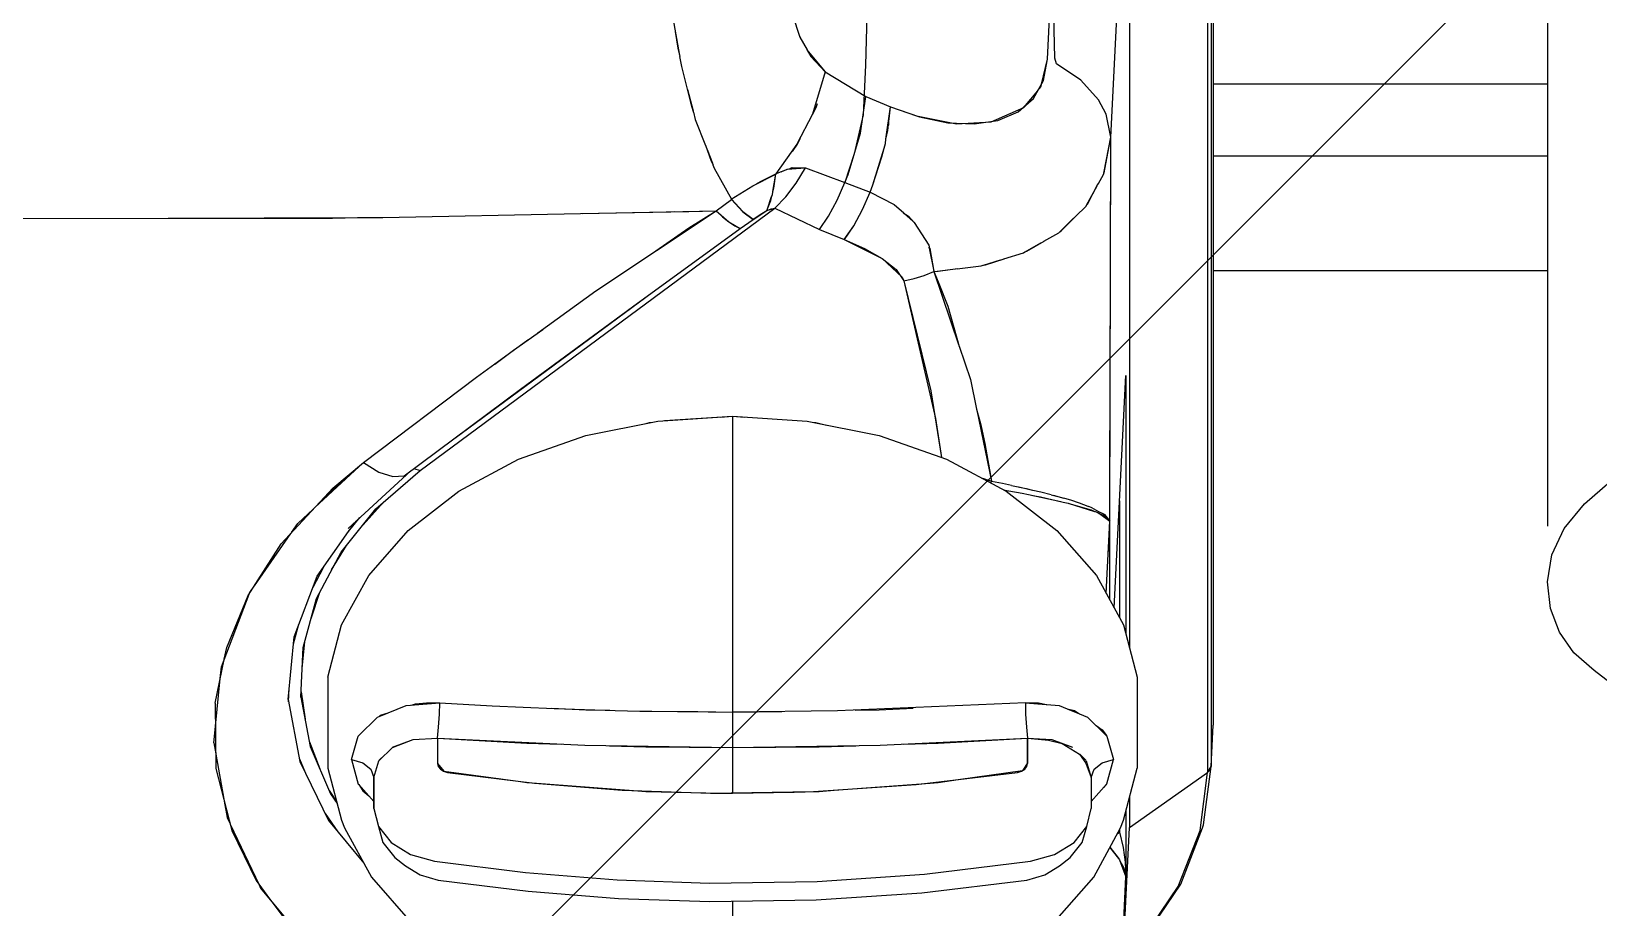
# Model space of a CAD drawing. Header units: millimetres. Extents: x 1084702 to 1166801, y 36632 to 124519.
# Drawn here: x 1102570.1 to 1102693.5, y 49676.7 to 49745.7 of the extents above; entities that cross this region are included whole.
import ezdxf

# ---------------------------------------------------------------- set-up
doc = ezdxf.new("R2010")
doc.units = ezdxf.units.MM
doc.header["$LTSCALE"] = 250
doc.layers.get('0').update_dxf_attribs({"color": 255})
doc.layers.add('%posline', color=240, linetype='Continuous')
doc.layers.add('%symbol', color=1, linetype='Continuous')
doc.styles.add('ROMANS', font='ROMANS.shx', dxfattribs={"height": 100})
doc.dimstyles.new('dott', dxfattribs={"dimscale": 100, "dimtxt": 150, "dimasz": 0.01, "dimexe": 0.5, "dimexo": 1, "dimgap": 1, "dimtad": 1, "dimdsep": 46, "dimtxsty": 'ROMANS', "dimcen": 1.5, "dimclrd": 1, "dimclre": 1, "dimclrt": 2, "dimazin": 2, "dimtfac": 1, "dimtmove": 2, "dimatfit": 3, "dimldrblk": 'DOT', "dimfxl": 1, "dimtvp": 100, "dimtolj": 1, "dimarcsym": 0})

# ---------------------------------------------------------------- blocks, each defined once
blk = doc.blocks.new('_Dot')
at = {"color": 0, "linetype": 'ByBlock', "lineweight": -2}
blk.add_line((-0.5, 0), (-1, 0), dxfattribs=at)
at = {"color": 0, "linetype": 'ByBlock', "const_width": 0.5}
blk.add_lwpolyline([(-0.25, 0, 1), (0.25, 0, 1)], format="xyb", close=True, dxfattribs=at)
blk = doc.blocks.new('GENERATOR-BORDE')
for p, q in [((-2154.39, -339.52), (-2154.39, -423.17)), ((-2180.73, -346.96), (-2180.73, -438.83)), ((-2180.73, -346.96), (-2180.73, -438.83)), ((-2180.89, -350.21), (-2180.89, -442.09)), ((-2180.89, -350.21), (-2180.89, -442.09)), ((-2181.19, -350.69), (-2181.19, -442.56)), ((-2181.19, -350.69), (-2181.19, -442.56)), ((-2187.31, -357.48), (-2187.31, -432.81)), ((-2187.31, -357.48), (-2187.31, -432.81)), ((-2193.78, -386.4), (-2192.66, -363.27)), ((-2188.78, -392.52), (-2187.61, -368.35)), ((-2188.78, -392.52), (-2187.61, -368.35)), ((-2223.36, -382.68), (-2222.76, -386.09)), ((-2213.87, -382.9), (-2213.27, -384.66)), ((-2223.09, -384.21), (-2222.9, -385.51)), ((-2213.32, -384.5), (-2213.14, -384.89)), ((-2213.27, -384.66), (-2212.71, -385.65)), ((-2222.9, -385.51), (-2222.74, -386.19)), ((-2222.75, -386.19), (-2222.61, -386.97)), ((-2212.72, -385.65), (-2211.29, -387.38)), ((-2212.69, -385.68), (-2212.41, -386.17)), ((-2212.41, -386.17), (-2211.29, -387.38)), ((-2222.61, -386.97), (-2222.14, -388.75)), ((-2211.3, -387.38), (-2211.29, -387.38)), ((-2211.29, -387.38), (-2208.09, -389.32)), ((-2194.26, -388.36), (-2193.78, -386.4)), ((-2194.1, -388.08), (-2193.78, -386.4)), ((-2222.14, -388.75), (-2221.82, -390.09)), ((-2194.89, -389.48), (-2194.1, -388.08)), ((-2194.53, -388.85), (-2194.31, -388.58)), ((-2194.31, -388.58), (-2194.26, -388.39)), ((-2180.73, -388.34), (-2154.39, -388.34)), ((-2222.13, -388.79), (-2221.69, -390.47)), ((-2221.92, -389.67), (-2221.86, -389.81)), ((-2221.89, -389.8), (-2221.71, -390.38)), ((-2211.96, -390.11), (-2211.9, -389.87)), ((-2208.5, -392.21), (-2208.09, -389.32)), ((-2208.09, -389.32), (-2206.14, -390.13)), ((-2208.09, -389.32), (-2206.14, -390.13)), ((-2196.1, -390.53), (-2194.89, -389.48)), ((-2195.63, -390.2), (-2194.54, -388.87)), ((-2221.82, -390.09), (-2221.65, -390.58)), ((-2221.71, -390.38), (-2221.71, -390.39)), ((-2221.66, -390.57), (-2221.51, -391.13)), ((-2221.51, -391.13), (-2220.71, -393.19)), ((-2212.26, -390.71), (-2211.96, -390.11)), ((-2206.5, -392.7), (-2206.14, -390.13)), ((-2206.34, -392), (-2206.14, -390.13)), ((-2206.14, -390.13), (-2204.1, -390.86)), ((-2206.14, -390.13), (-2203.85, -390.93)), ((-2204.1, -390.86), (-2200.94, -391.47)), ((-2203.85, -390.93), (-2201.63, -391.4)), ((-2203.34, -391.01), (-2203.34, -391.04)), ((-2203.34, -391.01), (-2203.34, -391.04)), ((-2199.54, -391.49), (-2197.68, -391.21)), ((-2198.2, -391.33), (-2195.63, -390.2)), ((-2197.68, -391.21), (-2196.1, -390.53)), ((-2209.48, -395.47), (-2208.5, -392.21)), ((-2206.5, -392.7), (-2206.34, -392)), ((-2206.3, -391.29), (-2206.29, -391.59)), ((-2206.3, -391.29), (-2206.29, -391.59)), ((-2201.63, -391.4), (-2199.54, -391.49)), ((-2200.94, -391.47), (-2198.2, -391.33)), ((-2220.71, -393.17), (-2220.26, -394.41)), ((-2220.58, -393.51), (-2220.16, -394.59)), ((-2213.87, -393.65), (-2213.46, -393.09)), ((-2213.46, -393.09), (-2213.22, -392.6)), ((-2207.52, -396.29), (-2206.65, -393.39)), ((-2206.81, -394.09), (-2206.65, -393.39)), ((-2206.65, -393.39), (-2206.54, -393.03)), ((-2206.54, -393.03), (-2206.5, -392.7)), ((-2189.34, -395.36), (-2188.78, -392.52)), ((-2189.32, -395.33), (-2188.78, -392.52)), ((-2188.82, -402.61), (-2188.78, -392.52)), ((-2188.82, -403.24), (-2188.78, -392.52)), ((-2220.26, -394.41), (-2220.1, -394.71)), ((-2220.12, -394.7), (-2220.02, -394.97)), ((-2214.27, -395.04), (-2212.84, -394.94)), ((-2214.07, -394.99), (-2213.89, -394.92)), ((-2213.89, -394.92), (-2212.84, -394.94)), ((-2213.57, -396.15), (-2212.84, -394.94)), ((-2213.57, -396.15), (-2212.84, -394.94)), ((-2212.84, -394.94), (-2209.73, -396.11)), ((-2212.84, -394.94), (-2209.73, -396.11)), ((-2207.52, -396.29), (-2206.81, -394.09)), ((-2180.73, -393.99), (-2154.39, -393.99)), ((-2220.02, -394.97), (-2218.67, -397.41)), ((-2216.99, -396.37), (-2215.23, -395.46)), ((-2216.68, -396.21), (-2216.37, -396.02)), ((-2216.37, -396.02), (-2215.16, -395.43)), ((-2216.18, -395.93), (-2216.14, -395.94)), ((-2216.03, -395.86), (-2215.99, -395.86)), ((-2215.4, -396.82), (-2215.19, -395.61)), ((-2215.33, -396.54), (-2215.16, -395.43)), ((-2215.28, -396.1), (-2215.26, -396.11)), ((-2215.28, -396.1), (-2215.26, -396.11)), ((-2215.22, -395.8), (-2215.22, -395.8)), ((-2215.22, -395.8), (-2215.22, -395.8)), ((-2215.16, -395.43), (-2214.93, -395.32)), ((-2215.16, -395.43), (-2215.13, -395.42)), ((-2215.16, -395.43), (-2215.16, -395.43)), ((-2215.16, -395.43), (-2215.16, -395.43)), ((-2215.16, -395.43), (-2215.16, -395.43)), ((-2215.16, -395.43), (-2215.16, -395.43)), ((-2215.16, -395.43), (-2215.16, -395.43)), ((-2214.93, -395.32), (-2214.18, -395.03)), ((-2214.75, -395.25), (-2214.27, -395.04)), ((-2214.73, -395.24), (-2214.73, -395.24)), ((-2214.73, -395.24), (-2214.73, -395.24)), ((-2214.39, -397.23), (-2213.57, -396.15)), ((-2214.39, -397.23), (-2213.57, -396.15)), ((-2210.33, -397.49), (-2209.73, -396.11)), ((-2210.33, -397.49), (-2209.73, -396.11)), ((-2209.73, -396.11), (-2209.48, -395.47)), ((-2209.73, -396.11), (-2207.73, -396.85)), ((-2209.73, -396.11), (-2207.73, -396.85)), ((-2189.8, -396.24), (-2189.35, -395.41)), ((-2189.35, -395.41), (-2189.34, -395.37)), ((-2189.34, -395.36), (-2189.32, -395.33)), ((-2218.68, -397.41), (-2216.99, -396.37)), ((-2218.68, -397.41), (-2218.67, -397.41)), ((-2218.67, -397.42), (-2218.62, -397.39)), ((-2218.67, -397.41), (-2218.67, -397.42)), ((-2215.86, -398.26), (-2215.5, -397.21)), ((-2215.57, -397.51), (-2215.49, -397.19)), ((-2215.49, -397.18), (-2215.44, -397.04)), ((-2215.44, -397.04), (-2215.41, -396.86)), ((-2215.41, -396.86), (-2215.33, -396.54)), ((-2215.26, -398.13), (-2214.39, -397.23)), ((-2215.26, -398.13), (-2214.39, -397.23)), ((-2208.34, -398.24), (-2207.73, -396.85)), ((-2208.34, -398.24), (-2207.73, -396.85)), ((-2207.73, -396.85), (-2207.52, -396.29)), ((-2207.73, -396.85), (-2207.52, -396.29)), ((-2207.73, -396.85), (-2205.85, -397.83)), ((-2190.7, -397.88), (-2189.87, -396.37)), ((-2190.64, -397.82), (-2189.78, -396.19)), ((-2189.91, -396.43), (-2189.91, -396.44)), ((-2189.91, -396.43), (-2189.91, -396.44)), ((-2246.11, -398.86), (-2230.54, -398.55)), ((-2243.18, -418.77), (-2215.26, -398.13)), ((-2243.18, -418.77), (-2215.26, -398.13)), ((-2230.55, -398.55), (-2222.03, -398.39)), ((-2230.4, -398.54), (-2219.87, -398.33)), ((-2229.35, -404.63), (-2219.87, -398.33)), ((-2223.19, -398.41), (-2223.19, -398.41)), ((-2223.16, -398.41), (-2223.13, -398.39)), ((-2222.03, -398.39), (-2219.87, -398.33)), ((-2222.01, -399.67), (-2219.87, -398.33)), ((-2220.96, -398.36), (-2220.95, -398.35)), ((-2220.89, -398.36), (-2220.88, -398.35)), ((-2219.87, -398.33), (-2218.65, -397.44)), ((-2219.87, -398.33), (-2218.65, -397.44)), ((-2219.87, -398.33), (-2219.36, -398.81)), ((-2219.87, -398.33), (-2218.87, -399.21)), ((-2218.66, -397.42), (-2217.77, -398.38)), ((-2218.66, -397.42), (-2218.65, -397.44)), ((-2218.65, -397.44), (-2217.76, -398.4)), ((-2218.12, -398.02), (-2218.12, -398.01)), ((-2218.12, -398.02), (-2218.12, -398.01)), ((-2217.77, -398.38), (-2216.96, -399)), ((-2217.76, -398.4), (-2216.96, -399.01)), ((-2216.96, -399.01), (-2215.88, -398.31)), ((-2216.96, -399), (-2216.4, -398.62)), ((-2216.4, -398.62), (-2215.88, -398.31)), ((-2215.88, -398.31), (-2215.57, -397.51)), ((-2215.88, -398.31), (-2215.26, -398.13)), ((-2215.88, -398.31), (-2215.81, -398.28)), ((-2215.88, -398.31), (-2215.88, -398.31)), ((-2215.81, -398.28), (-2215.53, -398.17)), ((-2215.53, -398.17), (-2215.26, -398.13)), ((-2215.26, -398.13), (-2211.74, -399.8)), ((-2215.26, -398.13), (-2211.74, -399.8)), ((-2211.01, -398.75), (-2210.33, -397.49)), ((-2211.01, -398.75), (-2210.33, -397.49)), ((-2209.03, -399.52), (-2208.34, -398.24)), ((-2209.03, -399.51), (-2208.34, -398.24)), ((-2205.85, -397.83), (-2205.1, -398.5)), ((-2205.15, -398.48), (-2204.73, -398.75)), ((-2205.04, -398.55), (-2204.39, -399.13)), ((-2191.58, -398.78), (-2190.74, -397.96)), ((-2190.74, -397.96), (-2190.7, -397.89)), ((-2190.71, -397.89), (-2190.64, -397.82)), ((-2190.52, -397.55), (-2190.52, -397.59)), ((-2190.52, -397.55), (-2190.52, -397.59)), ((-2274.58, -398.93), (-2263, -398.9)), ((-2263.02, -398.9), (-2250.08, -398.9)), ((-2262.84, -398.9), (-2248.1, -398.87)), ((-2250.08, -398.9), (-2248.08, -398.87)), ((-2248.08, -398.87), (-2246.11, -398.86)), ((-2226.47, -405.9), (-2217.97, -399.72)), ((-2224.61, -401.48), (-2222.01, -399.67)), ((-2219.36, -398.81), (-2218.87, -399.21)), ((-2219.28, -398.88), (-2219.26, -398.86)), ((-2219.28, -398.88), (-2219.26, -398.86)), ((-2218.87, -399.21), (-2218.4, -399.52)), ((-2218.87, -399.21), (-2217.97, -399.72)), ((-2218.4, -399.52), (-2217.97, -399.72)), ((-2217.97, -399.72), (-2216.96, -399.01)), ((-2217.97, -399.72), (-2216.96, -399.01)), ((-2211.74, -399.8), (-2211.01, -398.75)), ((-2211.74, -399.8), (-2211.01, -398.75)), ((-2211.74, -399.8), (-2209.78, -400.58)), ((-2211.74, -399.8), (-2209.78, -400.58)), ((-2209.78, -400.58), (-2209.03, -399.52)), ((-2209.77, -400.58), (-2209.03, -399.52)), ((-2204.73, -398.75), (-2204.33, -399.2)), ((-2204.61, -398.93), (-2204.6, -398.89)), ((-2204.6, -398.94), (-2204.58, -398.91)), ((-2204.33, -399.2), (-2204.31, -399.22)), ((-2204.3, -399.21), (-2204.27, -399.24)), ((-2204.27, -399.24), (-2203.13, -401.04)), ((-2192.79, -399.96), (-2191.72, -398.92)), ((-2192.69, -399.91), (-2191.54, -398.74)), ((-2191.8, -399), (-2191.8, -399)), ((-2209.78, -400.58), (-2208.19, -401.29)), ((-2209.78, -400.58), (-2209.77, -400.58)), ((-2209.78, -400.58), (-2206.8, -402.08)), ((-2203.13, -401.04), (-2203.1, -401.17)), ((-2195.53, -401.56), (-2194.3, -400.86)), ((-2195.4, -401.51), (-2194.05, -400.71)), ((-2194.07, -400.73), (-2192.89, -400.06)), ((-2192.89, -400.06), (-2192.8, -399.98)), ((-2192.81, -399.98), (-2192.69, -399.91)), ((-2208.19, -401.29), (-2206.79, -402.08)), ((-2206.8, -402.08), (-2205.21, -403.56)), ((-2206.79, -402.08), (-2205.69, -402.95)), ((-2203.14, -401.17), (-2203.05, -401.31)), ((-2203.09, -401.26), (-2202.73, -403.09)), ((-2203.06, -401.41), (-2203.04, -401.41)), ((-2203.05, -401.31), (-2202.73, -403.1)), ((-2203.05, -401.45), (-2203.03, -401.45)), ((-2198.81, -402.61), (-2197.47, -402.19)), ((-2198.67, -402.59), (-2197.19, -402.1)), ((-2197.21, -402.11), (-2195.68, -401.64)), ((-2195.68, -401.64), (-2195.55, -401.57)), ((-2195.55, -401.57), (-2195.4, -401.51)), ((-2205.69, -402.95), (-2205.08, -403.84)), ((-2205.21, -403.56), (-2205.08, -403.84)), ((-2204.28, -403.67), (-2203.49, -403.43)), ((-2204.28, -403.67), (-2203.49, -403.43)), ((-2203.49, -403.43), (-2202.73, -403.1)), ((-2202.73, -403.1), (-2202.39, -403.93)), ((-2202.73, -403.1), (-2202.68, -403.1)), ((-2202.73, -403.1), (-2202.68, -403.1)), ((-2202.73, -403.11), (-2200.78, -408.86)), ((-2202.68, -403.1), (-2202.67, -403.1)), ((-2202.67, -403.1), (-2201.03, -402.91)), ((-2202.67, -403.1), (-2202.39, -403.09)), ((-2202.39, -403.09), (-2200.87, -402.88)), ((-2200.88, -402.89), (-2198.99, -402.66)), ((-2198.99, -402.66), (-2198.84, -402.61)), ((-2198.84, -402.61), (-2198.67, -402.59)), ((-2188.87, -422.78), (-2188.82, -402.61)), ((-2188.87, -419.76), (-2188.82, -403.24)), ((-2180.73, -403.04), (-2154.39, -403.04)), ((-2233.91, -407.94), (-2229.35, -404.63)), ((-2205.09, -403.84), (-2202.97, -412.52)), ((-2205.08, -403.84), (-2204.28, -403.67)), ((-2205.08, -403.84), (-2204.28, -403.67)), ((-2205.08, -403.84), (-2202.59, -414.69)), ((-2202.39, -403.93), (-2201.62, -405.85)), ((-2240.45, -416.23), (-2225.42, -405.14)), ((-2235.27, -412.38), (-2226.47, -405.9)), ((-2201.62, -405.85), (-2200.74, -409.01)), ((-2238.73, -411.44), (-2234.69, -408.5)), ((-2235.84, -409.3), (-2233.52, -407.69)), ((-2237.29, -410.4), (-2235.84, -409.3)), ((-2200.74, -408.98), (-2199.85, -411.61)), ((-2247.64, -418.15), (-2238.73, -411.44)), ((-2199.85, -411.61), (-2199.36, -413.96)), ((-2188.54, -429.6), (-2187.61, -411.29)), ((-2188.54, -429.6), (-2187.61, -411.29)), ((-2187.67, -412.73), (-2187.61, -411.29)), ((-2187.61, -411.29), (-2187.61, -431.67)), ((-2187.61, -411.29), (-2187.61, -431.67)), ((-2244.45, -419.2), (-2235.27, -412.38)), ((-2202.97, -412.52), (-2202.13, -417.76)), ((-2187.69, -412.95), (-2187.67, -412.73)), ((-2224.46, -414.89), (-2218.58, -414.51)), ((-2223.94, -414.84), (-2218.58, -414.49)), ((-2219.52, -414.57), (-2218.58, -414.49)), ((-2218.58, -414.49), (-2217.64, -414.57)), ((-2218.58, -414.51), (-2218.58, -414.49)), ((-2218.58, -414.49), (-2218.58, -414.51)), ((-2218.58, -414.51), (-2212.7, -414.89)), ((-2218.58, -414.51), (-2218.58, -417.5)), ((-2218.58, -414.51), (-2218.58, -417.5)), ((-2202.59, -414.69), (-2202.12, -417.76)), ((-2199.36, -413.96), (-2199.03, -415.19)), ((-2199.34, -414.03), (-2198.18, -419.61)), ((-2230.14, -416.03), (-2224.46, -414.89)), ((-2225.39, -415.08), (-2225.12, -415.01)), ((-2225.12, -415.01), (-2225.02, -415)), ((-2224.08, -414.87), (-2223.94, -414.84)), ((-2212.7, -414.89), (-2207.02, -416.03)), ((-2212.14, -415), (-2212.04, -415.01)), ((-2212.04, -415.01), (-2211.77, -415.08)), ((-2211.93, -415.04), (-2211.81, -415.05)), ((-2211.81, -415.05), (-2211.17, -415.2)), ((-2199.03, -415.19), (-2198.72, -416.65)), ((-2188.85, -415.56), (-2188.85, -415.56)), ((-2235.43, -417.9), (-2230.14, -416.03)), ((-2207.02, -416.03), (-2201.73, -417.9)), ((-2198.72, -416.65), (-2198.18, -419.61)), ((-2251.46, -421.69), (-2247.64, -418.15)), ((-2250.05, -420.18), (-2247.64, -418.15)), ((-2247.64, -418.15), (-2247.56, -418.09)), ((-2247.64, -418.15), (-2246.44, -418.9)), ((-2247.64, -418.15), (-2246.44, -418.9)), ((-2240.14, -420.41), (-2235.43, -417.9)), ((-2218.58, -417.5), (-2218.58, -418.32)), ((-2218.58, -417.5), (-2218.58, -418.32)), ((-2218.58, -418.32), (-2218.58, -419.27)), ((-2218.58, -418.32), (-2218.58, -419.27)), ((-2201.73, -417.9), (-2197.02, -420.41)), ((-2250.6, -420.79), (-2248.67, -419.02)), ((-2248.86, -423.35), (-2243.91, -418.8)), ((-2246.66, -421.81), (-2243.18, -418.77)), ((-2246.44, -418.9), (-2245.34, -419.26)), ((-2246.44, -418.9), (-2245.34, -419.26)), ((-2246.05, -419.03), (-2246.04, -419.03)), ((-2245.34, -419.26), (-2244.45, -419.2)), ((-2245.34, -419.26), (-2245.34, -419.26)), ((-2243.67, -418.63), (-2243.18, -418.77)), ((-2243.67, -418.63), (-2243.18, -418.77)), ((-2243.18, -418.77), (-2243.18, -418.77)), ((-2218.58, -419.27), (-2218.58, -420.15)), ((-2218.58, -419.27), (-2218.58, -420.15)), ((-2199, -419.36), (-2198.69, -419.45)), ((-2198.99, -419.36), (-2198.19, -419.61)), ((-2198.35, -418.83), (-2198.32, -418.83)), ((-2198.2, -419.78), (-2198.19, -419.61)), ((-2198.19, -419.61), (-2198.18, -419.61)), ((-2198.19, -419.62), (-2198.18, -419.61)), ((-2198.18, -419.61), (-2197.33, -419.78)), ((-2254.13, -424.56), (-2250.05, -420.18)), ((-2250.82, -421.1), (-2250.6, -420.79)), ((-2250.6, -420.9), (-2250.26, -420.48)), ((-2250.53, -420.83), (-2250.21, -420.43)), ((-2244.12, -423.5), (-2240.14, -420.41)), ((-2218.58, -420.15), (-2218.58, -427.96)), ((-2218.58, -420.15), (-2218.58, -427.96)), ((-2197.33, -419.78), (-2196.62, -419.94)), ((-2197.24, -420.3), (-2196.84, -420.37)), ((-2197.02, -420.41), (-2193.04, -423.5)), ((-2196.81, -420.37), (-2195.76, -420.56)), ((-2196.61, -419.95), (-2195.46, -420.2)), ((-2196.03, -420.07), (-2195.28, -420.24)), ((-2195.76, -420.56), (-2195.27, -420.67)), ((-2195.46, -420.2), (-2194.95, -420.32)), ((-2195.27, -420.67), (-2192.73, -421.23)), ((-2194.94, -420.32), (-2194.29, -420.46)), ((-2194.94, -420.74), (-2194.33, -420.86)), ((-2194.33, -420.86), (-2192.55, -421.27)), ((-2194.29, -420.46), (-2193.49, -420.68)), ((-2193.48, -420.69), (-2192.76, -420.87)), ((-2193.34, -420.72), (-2192.5, -420.95)), ((-2192.76, -420.87), (-2192.43, -420.97)), ((-2188.87, -422.78), (-2188.87, -419.76)), ((-2252.81, -422.95), (-2251.6, -421.82)), ((-2249.41, -425.2), (-2246.66, -421.81)), ((-2247.67, -423.05), (-2246.06, -421.28)), ((-2192.54, -421.27), (-2192.15, -421.36)), ((-2192.43, -420.97), (-2191.97, -421.1)), ((-2192.15, -421.36), (-2192.1, -421.37)), ((-2192.1, -421.38), (-2192, -421.4)), ((-2192.08, -421.38), (-2190.08, -422)), ((-2192.02, -421.4), (-2192.02, -421.4)), ((-2192, -421.4), (-2190.33, -421.89)), ((-2191.97, -421.1), (-2191.29, -421.34)), ((-2191.67, -421.51), (-2191.67, -421.5)), ((-2191.67, -421.51), (-2191.67, -421.5)), ((-2191.29, -421.34), (-2190.72, -421.53)), ((-2191.15, -421.39), (-2190.61, -421.58)), ((-2191.14, -421.67), (-2191.14, -421.65)), ((-2191.14, -421.67), (-2191.14, -421.65)), ((-2190.72, -421.53), (-2190.56, -421.61)), ((-2190.56, -421.6), (-2190.32, -421.69)), ((-2190.33, -421.89), (-2190.04, -422.02)), ((-2190.32, -421.69), (-2189.75, -422)), ((-2190.03, -422.02), (-2189.81, -422.09)), ((-2189.81, -422.09), (-2189.7, -422.17)), ((-2189.75, -422), (-2189.41, -422.17)), ((-2189.65, -422.05), (-2189.32, -422.23)), ((-2188.11, -421.16), (-2188.11, -430.38)), ((-2188.11, -421.16), (-2188.11, -430.38)), ((-2253.3, -423.66), (-2252.81, -422.95)), ((-2248.81, -423.59), (-2247.92, -422.48)), ((-2248.81, -423.59), (-2248.23, -422.77)), ((-2189.7, -422.17), (-2189.3, -422.35)), ((-2189.69, -422.17), (-2188.88, -422.78)), ((-2189.41, -422.17), (-2189.3, -422.24)), ((-2189.3, -422.24), (-2189.29, -422.24)), ((-2189.3, -422.35), (-2188.87, -422.78)), ((-2189.29, -422.24), (-2188.87, -422.78)), ((-2189.29, -422.25), (-2188.87, -422.78)), ((-2189.15, -428.48), (-2188.87, -422.78)), ((-2188.88, -428.98), (-2188.87, -422.78)), ((-2188.88, -422.78), (-2188.87, -422.78)), ((-2188.88, -428.98), (-2188.87, -422.78)), ((-2256.71, -428.63), (-2254.13, -424.56)), ((-2256.22, -427.86), (-2253.36, -423.73)), ((-2251.28, -427.09), (-2248.81, -423.59)), ((-2247.23, -427.05), (-2244.12, -423.5)), ((-2193.04, -423.5), (-2189.93, -427.05)), ((-2251.34, -428.87), (-2249.41, -425.2)), ((-2250.15, -426.61), (-2248.98, -424.68)), ((-2189, -425.37), (-2188.97, -424.97)), ((-2189, -425.36), (-2188.97, -424.97)), ((-2251.61, -427.96), (-2250.8, -426.41)), ((-2256.59, -428.39), (-2256.25, -427.9)), ((-2253.11, -431.88), (-2251.28, -427.09)), ((-2249.36, -430.94), (-2247.23, -427.05)), ((-2218.58, -427.96), (-2218.58, -435.51)), ((-2218.58, -427.96), (-2218.58, -435.51)), ((-2189.93, -427.05), (-2187.8, -430.94)), ((-2258.83, -434.23), (-2256.64, -428.51)), ((-2258.41, -432.72), (-2256.71, -428.63)), ((-2256.63, -428.5), (-2256.59, -428.39)), ((-2252.4, -432.71), (-2251.34, -428.87)), ((-2251.77, -430.43), (-2251.07, -428.36)), ((-2253.57, -436.81), (-2253.11, -431.88)), ((-2253.16, -432.44), (-2252.73, -430.89)), ((-2250.44, -435.05), (-2249.36, -430.94)), ((-2187.8, -430.94), (-2186.72, -435.05)), ((-2258.6, -433.65), (-2258.41, -432.72)), ((-2252.57, -436.63), (-2252.4, -432.71)), ((-2252.47, -434.38), (-2252.27, -432.24)), ((-2259.32, -437.09), (-2258.61, -433.66)), ((-2258.92, -435.17), (-2258.83, -434.23)), ((-2259.3, -438.92), (-2258.92, -435.17)), ((-2250.44, -435.05), (-2250.44, -438.04)), ((-2218.58, -435.51), (-2218.58, -437.81)), ((-2218.58, -435.51), (-2218.58, -437.81)), ((-2186.72, -435.05), (-2186.72, -438.04)), ((-2259.04, -435.74), (-2258.98, -435.75)), ((-2253.57, -436.81), (-2252.66, -441.7)), ((-2253.54, -437), (-2253.49, -435.93)), ((-2252.57, -436.63), (-2251.84, -440.51)), ((-2252.55, -436.21), (-2252.24, -438.36)), ((-2259.32, -437.09), (-2259.26, -442.24)), ((-2250.44, -438.04), (-2250.44, -442.21)), ((-2246.54, -438.2), (-2246.4, -438.14)), ((-2246.4, -438.14), (-2244.29, -437.28)), ((-2246.4, -438.14), (-2246.31, -438.06)), ((-2246.31, -438.06), (-2245.71, -437.86)), ((-2244.29, -437.28), (-2241.64, -437.08)), ((-2243.86, -437.25), (-2243.55, -437.15)), ((-2243.55, -437.15), (-2242.67, -437.08)), ((-2242.67, -437.08), (-2241.64, -437.08)), ((-2242.58, -437.15), (-2242.56, -437.08)), ((-2242.36, -437.08), (-2242.36, -437.14)), ((-2241.73, -438.99), (-2241.66, -437.97)), ((-2241.73, -438.99), (-2241.66, -437.97)), ((-2241.66, -437.97), (-2241.64, -437.08)), ((-2241.66, -437.97), (-2241.64, -437.08)), ((-2241.64, -437.08), (-2237.52, -437.31)), ((-2237.52, -437.31), (-2232.62, -437.51)), ((-2232.81, -437.5), (-2230.12, -437.63)), ((-2232.62, -437.51), (-2227.82, -437.67)), ((-2230.12, -437.63), (-2228.25, -437.66)), ((-2227.82, -437.67), (-2225.89, -437.72)), ((-2225.89, -437.72), (-2224.93, -437.74)), ((-2224.93, -437.74), (-2222.91, -437.75)), ((-2222.91, -437.75), (-2221.3, -437.75)), ((-2222.45, -437.75), (-2218.58, -437.81)), ((-2221.3, -437.75), (-2219.89, -437.78)), ((-2219.89, -437.78), (-2218.58, -437.81)), ((-2218.58, -437.81), (-2214.71, -437.75)), ((-2218.58, -437.81), (-2218.58, -438.71)), ((-2218.58, -437.81), (-2218.58, -438.71)), ((-2208.91, -437.66), (-2207.04, -437.63)), ((-2207.5, -437.64), (-2207.5, -437.61)), ((-2207.49, -437.64), (-2207.49, -437.61)), ((-2207.04, -437.63), (-2204.35, -437.5)), ((-2195.52, -437.08), (-2193.87, -437.21)), ((-2195.52, -437.08), (-2195.5, -437.97)), ((-2195.52, -437.08), (-2195.5, -437.97)), ((-2195.52, -437.08), (-2194.49, -437.08)), ((-2195.5, -437.97), (-2195.43, -438.99)), ((-2195.5, -437.97), (-2195.43, -438.99)), ((-2194.8, -437.08), (-2194.8, -437.13)), ((-2194.67, -437.14), (-2194.65, -437.08)), ((-2194.6, -437.08), (-2194.58, -437.15)), ((-2194.49, -437.08), (-2193.86, -437.21)), ((-2193.82, -437.21), (-2192.87, -437.28)), ((-2192.87, -437.28), (-2192.22, -437.55)), ((-2192.22, -437.55), (-2191.27, -437.94)), ((-2192.22, -437.55), (-2191.65, -437.67)), ((-2191.65, -437.67), (-2191.27, -437.94)), ((-2191.26, -437.94), (-2190.62, -438.2)), ((-2186.72, -438.04), (-2186.72, -442.21)), ((-2259.43, -440.22), (-2259.3, -438.94)), ((-2248.03, -439.67), (-2246.54, -438.2)), ((-2241.82, -439.86), (-2241.73, -438.99)), ((-2241.82, -439.86), (-2241.73, -438.99)), ((-2218.58, -438.71), (-2218.58, -439.72)), ((-2218.58, -438.71), (-2218.58, -439.72)), ((-2195.43, -438.99), (-2195.34, -439.86)), ((-2195.43, -438.99), (-2195.34, -439.86)), ((-2190.62, -438.2), (-2189.13, -439.67)), ((-2189.95, -438.86), (-2189.46, -439.2)), ((-2189.72, -439.03), (-2189.72, -439.1)), ((-2189.46, -439.2), (-2189.14, -439.65)), ((-2180.89, -442.09), (-2180.73, -438.83)), ((-2180.89, -442.09), (-2180.73, -438.83)), ((-2259.43, -440.22), (-2259.27, -441.09)), ((-2251.9, -440.16), (-2251.08, -442.27)), ((-2251.84, -440.51), (-2250.23, -444.25)), ((-2248.58, -441.55), (-2248.05, -439.7)), ((-2248.05, -439.7), (-2248.03, -439.68)), ((-2248.03, -439.67), (-2248.02, -439.65)), ((-2248.02, -439.65), (-2247.79, -439.44)), ((-2246.43, -441.64), (-2245.35, -440.59)), ((-2245.35, -440.58), (-2243.73, -439.96)), ((-2245.35, -440.59), (-2243.73, -439.96)), ((-2245.35, -440.58), (-2245.35, -440.58)), ((-2243.73, -439.96), (-2241.82, -439.86)), ((-2243.73, -439.96), (-2241.82, -439.86)), ((-2243.73, -439.96), (-2243.73, -439.96)), ((-2241.82, -439.86), (-2241.82, -441.86)), ((-2241.82, -439.86), (-2241.82, -441.86)), ((-2241.82, -439.86), (-2241.82, -441.86)), ((-2241.82, -439.86), (-2241.82, -441.86)), ((-2241.82, -439.86), (-2241.82, -441.86)), ((-2241.82, -439.86), (-2241.82, -441.86)), ((-2241.82, -439.86), (-2241.82, -441.86)), ((-2241.82, -439.86), (-2230.21, -440.42)), ((-2241.82, -439.86), (-2234.78, -440.24)), ((-2241.38, -439.88), (-2241.38, -439.89)), ((-2238.4, -440.03), (-2238.39, -440.05)), ((-2238.4, -440.03), (-2238.39, -440.05)), ((-2238.17, -440.04), (-2238.17, -440.06)), ((-2238.13, -440.04), (-2238.13, -440.06)), ((-2237.17, -440.09), (-2237.16, -440.12)), ((-2235.62, -440.16), (-2235.61, -440.2)), ((-2235.62, -440.16), (-2235.61, -440.2)), ((-2234.78, -440.24), (-2232.06, -440.33)), ((-2230.21, -440.42), (-2218.58, -440.6)), ((-2228.28, -440.45), (-2225.4, -440.54)), ((-2225.4, -440.54), (-2218.58, -440.6)), ((-2223.63, -440.56), (-2223.63, -440.52)), ((-2218.58, -439.72), (-2218.58, -440.6)), ((-2218.58, -439.72), (-2218.58, -440.6)), ((-2218.58, -440.6), (-2206.95, -440.42)), ((-2218.58, -440.6), (-2211.76, -440.54)), ((-2218.58, -440.6), (-2218.58, -444.17)), ((-2218.58, -440.6), (-2218.58, -444.17)), ((-2212.98, -440.55), (-2212.98, -440.51)), ((-2212.98, -440.55), (-2212.98, -440.51)), ((-2211.76, -440.54), (-2208.88, -440.45)), ((-2206.95, -440.42), (-2195.34, -439.86)), ((-2205.1, -440.33), (-2202.38, -440.24)), ((-2202.38, -440.24), (-2195.34, -439.86)), ((-2201.91, -440.18), (-2201.91, -440.22)), ((-2201.91, -440.18), (-2201.91, -440.22)), ((-2200.62, -440.15), (-2200.6, -440.11)), ((-2200, -440.11), (-2199.99, -440.08)), ((-2199.03, -440.06), (-2199.02, -440.04)), ((-2198.94, -440.06), (-2198.94, -440.03)), ((-2198.79, -440.05), (-2198.78, -440.03)), ((-2198.79, -440.05), (-2198.78, -440.03)), ((-2195.82, -439.89), (-2195.82, -439.89)), ((-2195.78, -439.89), (-2195.78, -439.88)), ((-2195.35, -439.86), (-2195.35, -441.86)), ((-2195.35, -439.86), (-2195.35, -441.86)), ((-2195.35, -439.86), (-2195.35, -441.86)), ((-2195.35, -439.86), (-2195.35, -441.86)), ((-2195.35, -439.86), (-2195.35, -441.86)), ((-2195.34, -441.86), (-2195.34, -439.86)), ((-2195.34, -441.86), (-2195.34, -439.86)), ((-2195.34, -439.86), (-2193.43, -439.96)), ((-2193.43, -439.96), (-2191.81, -440.58)), ((-2193.43, -439.96), (-2193.43, -439.96)), ((-2191.81, -440.58), (-2191.81, -440.58)), ((-2189.14, -439.65), (-2189.13, -439.67)), ((-2189.13, -439.68), (-2189.11, -439.7)), ((-2189.11, -439.7), (-2188.58, -441.55)), ((-2259.27, -441.11), (-2258.64, -444.65)), ((-2252.69, -441.49), (-2252.24, -442.56)), ((-2252.66, -441.7), (-2250.39, -446.35)), ((-2248.58, -441.55), (-2248.05, -443.47)), ((-2248.58, -441.55), (-2247.68, -441.79)), ((-2248.58, -441.55), (-2247.68, -441.79)), ((-2247.68, -441.79), (-2247.05, -442.29)), ((-2247.68, -441.79), (-2247.05, -442.29)), ((-2246.82, -442.95), (-2246.43, -441.64)), ((-2246.82, -442.95), (-2246.43, -441.64)), ((-2246.43, -441.63), (-2245.97, -441.18)), ((-2246.43, -441.63), (-2246.43, -441.63)), ((-2191.19, -441.18), (-2190.73, -441.63)), ((-2190.73, -441.63), (-2190.73, -441.63)), ((-2190.73, -441.64), (-2190.34, -442.95)), ((-2190.11, -442.29), (-2189.48, -441.79)), ((-2190.11, -442.29), (-2189.48, -441.79)), ((-2189.48, -441.79), (-2188.58, -441.55)), ((-2189.48, -441.79), (-2188.58, -441.55)), ((-2189.11, -443.46), (-2188.58, -441.55)), ((-2259.26, -442.24), (-2258.01, -447.12)), ((-2250.44, -442.21), (-2249.36, -446.32)), ((-2247.05, -442.29), (-2246.82, -442.95)), ((-2247.05, -442.29), (-2246.82, -442.95)), ((-2246.82, -445.4), (-2246.82, -442.95)), ((-2246.82, -445.4), (-2246.82, -442.95)), ((-2246.82, -445.4), (-2246.82, -442.95)), ((-2246.82, -445.4), (-2246.82, -442.95)), ((-2246.82, -445.4), (-2246.82, -442.95)), ((-2246.82, -445.4), (-2246.82, -442.95)), ((-2246.82, -445.4), (-2246.82, -442.95)), ((-2246.82, -445.4), (-2246.82, -442.95)), ((-2246.82, -445.4), (-2246.82, -442.95)), ((-2246.82, -442.95), (-2246.82, -445.4)), ((-2241.82, -441.86), (-2241.76, -442.1)), ((-2241.82, -441.86), (-2241.76, -442.1)), ((-2241.82, -441.86), (-2241.76, -442.1)), ((-2241.82, -441.86), (-2241.76, -442.1)), ((-2241.82, -441.86), (-2241.76, -442.1)), ((-2241.82, -441.86), (-2241.76, -442.1)), ((-2241.82, -441.86), (-2241.32, -442.47)), ((-2241.76, -442.1), (-2241.59, -442.31)), ((-2241.76, -442.1), (-2241.59, -442.31)), ((-2241.76, -442.1), (-2241.59, -442.31)), ((-2241.76, -442.1), (-2241.59, -442.31)), ((-2241.76, -442.1), (-2241.59, -442.31)), ((-2241.76, -442.1), (-2241.59, -442.31)), ((-2241.59, -442.31), (-2241.34, -442.46)), ((-2241.59, -442.31), (-2241.34, -442.46)), ((-2241.59, -442.31), (-2241.34, -442.46)), ((-2241.59, -442.31), (-2241.34, -442.46)), ((-2241.59, -442.31), (-2241.34, -442.46)), ((-2241.59, -442.31), (-2241.34, -442.46)), ((-2241.38, -442.4), (-2241.34, -442.46)), ((-2241.34, -442.46), (-2241.02, -442.55)), ((-2241.34, -442.46), (-2241.02, -442.55)), ((-2241.34, -442.46), (-2241.02, -442.55)), ((-2241.34, -442.46), (-2241.02, -442.55)), ((-2241.34, -442.46), (-2241.02, -442.55)), ((-2241.34, -442.46), (-2241.02, -442.55)), ((-2241.32, -442.47), (-2241.32, -442.47)), ((-2241.32, -442.47), (-2241.31, -442.47)), ((-2241.31, -442.47), (-2235.29, -443.27)), ((-2241.21, -442.48), (-2241.21, -442.5)), ((-2241.02, -442.55), (-2234.17, -443.41)), ((-2241.02, -442.55), (-2234.17, -443.41)), ((-2241.02, -442.55), (-2234.17, -443.41)), ((-2241.02, -442.55), (-2234.17, -443.41)), ((-2241.02, -442.55), (-2234.17, -443.41)), ((-2241.02, -442.55), (-2234.17, -443.41)), ((-2240.25, -442.61), (-2240.23, -442.65)), ((-2237, -443.04), (-2236.99, -443.06)), ((-2237, -443.04), (-2236.99, -443.06)), ((-2236.77, -443.07), (-2236.77, -443.09)), ((-2204.13, -443.52), (-2196.14, -442.55)), ((-2204.13, -443.52), (-2196.14, -442.55)), ((-2204.13, -443.52), (-2196.14, -442.55)), ((-2204.13, -443.52), (-2196.14, -442.55)), ((-2204.13, -443.52), (-2196.14, -442.55)), ((-2204.13, -443.52), (-2196.14, -442.55)), ((-2200.8, -443.12), (-2195.74, -442.41)), ((-2200.5, -443.08), (-2200.5, -443.08)), ((-2200.34, -443.06), (-2200.33, -443.05)), ((-2200.17, -443.04), (-2200.16, -443.03)), ((-2200.17, -443.04), (-2200.16, -443.03)), ((-2196.93, -442.65), (-2196.9, -442.57)), ((-2196.14, -442.55), (-2195.82, -442.46)), ((-2196.14, -442.55), (-2195.82, -442.46)), ((-2196.14, -442.55), (-2195.82, -442.46)), ((-2196.14, -442.55), (-2195.82, -442.46)), ((-2196.14, -442.55), (-2195.82, -442.46)), ((-2196.14, -442.55), (-2195.82, -442.46)), ((-2195.95, -442.5), (-2195.93, -442.44)), ((-2195.82, -442.46), (-2195.57, -442.3)), ((-2195.82, -442.46), (-2195.57, -442.3)), ((-2195.82, -442.46), (-2195.57, -442.3)), ((-2195.82, -442.46), (-2195.57, -442.3)), ((-2195.82, -442.46), (-2195.57, -442.3)), ((-2195.82, -442.46), (-2195.57, -442.3)), ((-2195.82, -442.46), (-2195.79, -442.42)), ((-2195.74, -442.41), (-2195.71, -442.41)), ((-2195.71, -442.41), (-2195.7, -442.38)), ((-2195.7, -442.38), (-2195.34, -441.86)), ((-2195.57, -442.3), (-2195.4, -442.1)), ((-2195.57, -442.3), (-2195.4, -442.1)), ((-2195.57, -442.3), (-2195.4, -442.1)), ((-2195.57, -442.3), (-2195.4, -442.1)), ((-2195.57, -442.3), (-2195.4, -442.1)), ((-2195.57, -442.3), (-2195.4, -442.1)), ((-2195.4, -442.1), (-2195.34, -441.86)), ((-2195.4, -442.1), (-2195.34, -441.86)), ((-2195.4, -442.1), (-2195.34, -441.86)), ((-2195.4, -442.1), (-2195.34, -441.86)), ((-2195.4, -442.1), (-2195.34, -441.86)), ((-2195.4, -442.1), (-2195.34, -441.86)), ((-2190.34, -442.95), (-2190.11, -442.29)), ((-2190.34, -442.95), (-2190.11, -442.29)), ((-2190.34, -442.95), (-2190.34, -445.39)), ((-2190.34, -442.95), (-2190.34, -445.39)), ((-2190.34, -442.95), (-2190.34, -445.39)), ((-2190.34, -442.95), (-2190.34, -445.39)), ((-2190.34, -442.95), (-2190.34, -445.39)), ((-2190.34, -442.95), (-2190.34, -445.39)), ((-2190.34, -442.95), (-2190.34, -445.39)), ((-2190.34, -442.95), (-2190.34, -445.39)), ((-2190.34, -442.95), (-2190.34, -445.39)), ((-2190.34, -442.95), (-2190.34, -445.39)), ((-2187.8, -446.32), (-2186.72, -442.21)), ((-2187.31, -446.89), (-2181.19, -442.56)), ((-2187.31, -446.89), (-2181.19, -442.56)), ((-2181.76, -447.12), (-2181.19, -442.56)), ((-2181.76, -447.12), (-2181.19, -442.56)), ((-2181.48, -446.68), (-2180.89, -442.09)), ((-2181.48, -446.68), (-2180.89, -442.09)), ((-2181.19, -442.56), (-2180.89, -442.09)), ((-2181.19, -442.56), (-2180.98, -442.35)), ((-2180.98, -442.35), (-2180.89, -442.09)), ((-2250.35, -443.98), (-2249.73, -444.91)), ((-2250.23, -444.25), (-2249.71, -445)), ((-2248.05, -443.47), (-2248.03, -443.49)), ((-2248.03, -443.49), (-2247.21, -444.41)), ((-2248.03, -443.49), (-2248.02, -443.51)), ((-2248.02, -443.51), (-2247.7, -444)), ((-2247.7, -444), (-2247.21, -444.41)), ((-2236.66, -443.09), (-2236.65, -443.1)), ((-2235.44, -443.25), (-2235.44, -443.25)), ((-2235.44, -443.25), (-2235.44, -443.25)), ((-2235.29, -443.27), (-2234.78, -443.34)), ((-2234.78, -443.34), (-2234.7, -443.34)), ((-2234.7, -443.34), (-2226.04, -444)), ((-2234.17, -443.41), (-2227.26, -443.96)), ((-2234.17, -443.41), (-2227.26, -443.96)), ((-2234.17, -443.41), (-2227.26, -443.96)), ((-2234.17, -443.41), (-2227.26, -443.96)), ((-2234.17, -443.41), (-2227.26, -443.96)), ((-2234.17, -443.41), (-2227.26, -443.96)), ((-2227.26, -443.96), (-2220.32, -444.19)), ((-2227.26, -443.96), (-2220.32, -444.19)), ((-2227.26, -443.96), (-2220.32, -444.19)), ((-2227.26, -443.96), (-2220.32, -444.19)), ((-2227.26, -443.96), (-2220.32, -444.19)), ((-2227.26, -443.96), (-2220.32, -444.19)), ((-2226.04, -444), (-2225.4, -444.05)), ((-2225.4, -444.05), (-2223, -444.1)), ((-2223, -444.1), (-2219.53, -444.18)), ((-2220.32, -444.19), (-2212.21, -444.07)), ((-2220.32, -444.19), (-2212.21, -444.07)), ((-2220.32, -444.19), (-2212.21, -444.07)), ((-2220.32, -444.19), (-2212.21, -444.07)), ((-2220.32, -444.19), (-2212.21, -444.07)), ((-2220.32, -444.19), (-2218.58, -444.2)), ((-2219.53, -444.18), (-2218.58, -444.2)), ((-2218.58, -444.2), (-2212.21, -444.07)), ((-2218.58, -444.2), (-2213.72, -444.1)), ((-2218.58, -444.17), (-2218.58, -444.2)), ((-2218.58, -444.17), (-2218.58, -444.2)), ((-2213.72, -444.1), (-2211.96, -444.06)), ((-2213.04, -444.08), (-2213.04, -444.08)), ((-2213.04, -444.08), (-2213.04, -444.08)), ((-2212.21, -444.07), (-2204.13, -443.52)), ((-2212.21, -444.07), (-2204.13, -443.52)), ((-2212.21, -444.07), (-2204.13, -443.52)), ((-2212.21, -444.07), (-2204.13, -443.52)), ((-2212.21, -444.07), (-2204.13, -443.52)), ((-2212.21, -444.07), (-2204.13, -443.52)), ((-2211.96, -444.06), (-2211.76, -444.05)), ((-2211.76, -444.05), (-2210.58, -443.96)), ((-2210.58, -443.96), (-2203.01, -443.39)), ((-2207.84, -443.78), (-2207.84, -443.75)), ((-2207.79, -443.77), (-2207.79, -443.75)), ((-2203.41, -443.44), (-2203.38, -443.42)), ((-2203.01, -443.39), (-2202.38, -443.34)), ((-2202.38, -443.34), (-2200.8, -443.12)), ((-2190.34, -444.85), (-2189.13, -443.49)), ((-2189.37, -443.76), (-2189.14, -443.51)), ((-2189.14, -443.51), (-2189.13, -443.49)), ((-2189.13, -443.49), (-2189.11, -443.46)), ((-2258.61, -444.81), (-2258.38, -446.11)), ((-2247.21, -444.41), (-2246.82, -444.85)), ((-2246.82, -445.4), (-2246.47, -446.81)), ((-2246.82, -445.4), (-2246.47, -446.81)), ((-2246.82, -445.4), (-2246.47, -446.81)), ((-2246.82, -445.4), (-2246.47, -446.81)), ((-2246.82, -445.4), (-2246.47, -446.81)), ((-2246.82, -445.4), (-2246.47, -446.81)), ((-2246.82, -445.4), (-2246.47, -446.81)), ((-2246.82, -445.4), (-2246.47, -446.81)), ((-2246.82, -445.4), (-2246.47, -446.81)), ((-2246.82, -445.4), (-2246.47, -446.81)), ((-2190.69, -446.81), (-2190.34, -445.39)), ((-2190.69, -446.81), (-2190.34, -445.39)), ((-2190.69, -446.81), (-2190.34, -445.39)), ((-2190.69, -446.81), (-2190.34, -445.39)), ((-2190.69, -446.81), (-2190.34, -445.39)), ((-2190.69, -446.81), (-2190.34, -445.39)), ((-2190.69, -446.81), (-2190.34, -445.39)), ((-2190.69, -446.81), (-2190.34, -445.39)), ((-2190.69, -446.81), (-2190.34, -445.39)), ((-2190.69, -446.81), (-2190.34, -445.39)), ((-2187.31, -444.45), (-2187.31, -446.89)), ((-2187.31, -444.45), (-2187.31, -446.89)), ((-2258.38, -446.11), (-2258.17, -446.55)), ((-2258.14, -446.63), (-2255.86, -451.4)), ((-2250.66, -445.8), (-2249.67, -447.23)), ((-2250.39, -446.35), (-2247.62, -449.69)), ((-2249.36, -446.32), (-2249.14, -446.93)), ((-2188.02, -446.93), (-2187.8, -446.32)), ((-2187.61, -445.59), (-2187.61, -450.77)), ((-2187.61, -445.59), (-2187.61, -450.77)), ((-2181.56, -446.93), (-2181.48, -446.68)), ((-2258.01, -447.12), (-2256.1, -451.08)), ((-2249.14, -446.93), (-2247.02, -450.8)), ((-2246.47, -446.81), (-2245.47, -448.07)), ((-2246.47, -446.81), (-2246.11, -448.08)), ((-2246.47, -446.81), (-2245.47, -448.07)), ((-2246.47, -446.81), (-2245.47, -448.07)), ((-2246.47, -446.81), (-2246.11, -448.08)), ((-2246.47, -446.81), (-2245.47, -448.07)), ((-2246.47, -446.81), (-2246.11, -448.08)), ((-2246.47, -446.81), (-2245.47, -448.07)), ((-2246.47, -446.81), (-2246.11, -448.08)), ((-2246.47, -446.81), (-2245.47, -448.07)), ((-2246.47, -446.81), (-2245.47, -448.07)), ((-2246.47, -446.81), (-2245.47, -448.07)), ((-2246.47, -446.81), (-2245.47, -448.07)), ((-2246.47, -446.81), (-2245.47, -448.07)), ((-2191.69, -448.07), (-2190.69, -446.81)), ((-2191.69, -448.07), (-2190.69, -446.81)), ((-2191.69, -448.07), (-2190.69, -446.81)), ((-2191.69, -448.07), (-2190.69, -446.81)), ((-2191.69, -448.07), (-2190.69, -446.81)), ((-2191.69, -448.07), (-2190.69, -446.81)), ((-2191.69, -448.07), (-2190.69, -446.81)), ((-2191.69, -448.07), (-2190.69, -446.81)), ((-2191.69, -448.07), (-2190.69, -446.81)), ((-2191.69, -448.07), (-2190.69, -446.81)), ((-2191.05, -448.08), (-2190.69, -446.81)), ((-2191.05, -448.08), (-2190.69, -446.81)), ((-2191.05, -448.08), (-2190.69, -446.81)), ((-2191.05, -448.08), (-2190.69, -446.81)), ((-2190.14, -450.8), (-2188.02, -446.93)), ((-2188.81, -477.26), (-2187.31, -446.89)), ((-2188.81, -477.26), (-2187.31, -446.89)), ((-2188.28, -447.4), (-2188.11, -447.27)), ((-2188.28, -447.4), (-2188.11, -447.27)), ((-2188.17, -447.2), (-2188.11, -447.27)), ((-2188.11, -447.09), (-2188.11, -447.27)), ((-2188.11, -447.09), (-2188.11, -447.27)), ((-2188.11, -447.27), (-2187.83, -448.48)), ((-2183.48, -451.53), (-2181.76, -447.12)), ((-2183.48, -451.53), (-2181.76, -447.12)), ((-2183.28, -451.36), (-2181.56, -446.93)), ((-2246.11, -448.08), (-2245.18, -449.25)), ((-2246.11, -448.08), (-2245.18, -449.25)), ((-2246.11, -448.08), (-2245.18, -449.25)), ((-2246.11, -448.08), (-2245.18, -449.25)), ((-2245.47, -448.07), (-2243.94, -449.02)), ((-2245.47, -448.07), (-2243.94, -449.02)), ((-2245.47, -448.07), (-2243.94, -449.02)), ((-2245.47, -448.07), (-2243.94, -449.02)), ((-2245.47, -448.07), (-2243.94, -449.02)), ((-2245.47, -448.07), (-2243.94, -449.02)), ((-2245.47, -448.07), (-2243.94, -449.02)), ((-2245.47, -448.07), (-2243.94, -449.02)), ((-2245.47, -448.07), (-2243.94, -449.02)), ((-2245.47, -448.07), (-2243.94, -449.02)), ((-2245.18, -449.25), (-2244.34, -449.92)), ((-2245.18, -449.25), (-2244.34, -449.92)), ((-2245.18, -449.25), (-2244.34, -449.92)), ((-2245.18, -449.25), (-2244.34, -449.92)), ((-2243.94, -449.02), (-2242.05, -449.55)), ((-2243.94, -449.02), (-2242.05, -449.55)), ((-2243.94, -449.02), (-2242.05, -449.55)), ((-2243.94, -449.02), (-2242.05, -449.55)), ((-2243.94, -449.02), (-2242.05, -449.55)), ((-2243.94, -449.02), (-2242.05, -449.55)), ((-2243.94, -449.02), (-2242.05, -449.55)), ((-2243.94, -449.02), (-2242.05, -449.55)), ((-2243.94, -449.02), (-2242.05, -449.55)), ((-2243.94, -449.02), (-2242.05, -449.55)), ((-2195.11, -449.55), (-2193.22, -449.02)), ((-2195.11, -449.55), (-2193.22, -449.02)), ((-2195.11, -449.55), (-2193.22, -449.02)), ((-2195.11, -449.55), (-2193.22, -449.02)), ((-2195.11, -449.55), (-2193.22, -449.02)), ((-2195.11, -449.55), (-2193.22, -449.02)), ((-2195.11, -449.55), (-2193.22, -449.02)), ((-2195.11, -449.55), (-2193.22, -449.02)), ((-2195.11, -449.55), (-2193.22, -449.02)), ((-2195.11, -449.55), (-2193.22, -449.02)), ((-2193.22, -449.02), (-2191.69, -448.07)), ((-2193.22, -449.02), (-2191.69, -448.07)), ((-2193.22, -449.02), (-2191.69, -448.07)), ((-2193.22, -449.02), (-2191.69, -448.07)), ((-2193.22, -449.02), (-2191.69, -448.07)), ((-2193.22, -449.02), (-2191.69, -448.07)), ((-2193.22, -449.02), (-2191.69, -448.07)), ((-2193.22, -449.02), (-2191.69, -448.07)), ((-2193.22, -449.02), (-2191.69, -448.07)), ((-2193.22, -449.02), (-2191.69, -448.07)), ((-2192.82, -449.92), (-2191.98, -449.25)), ((-2192.82, -449.92), (-2191.98, -449.25)), ((-2192.82, -449.92), (-2191.98, -449.25)), ((-2192.82, -449.92), (-2191.98, -449.25)), ((-2191.98, -449.25), (-2191.05, -448.08)), ((-2191.98, -449.25), (-2191.05, -448.08)), ((-2191.98, -449.25), (-2191.05, -448.08)), ((-2191.98, -449.25), (-2191.05, -448.08)), ((-2188.86, -448.45), (-2188.22, -449.28)), ((-2188.86, -448.46), (-2188.19, -449.33)), ((-2187.83, -448.48), (-2187.67, -449.63)), ((-2244.34, -449.92), (-2243.18, -450.63)), ((-2244.34, -449.92), (-2243.18, -450.63)), ((-2244.34, -449.92), (-2243.18, -450.63)), ((-2244.34, -449.92), (-2243.18, -450.63)), ((-2242.05, -449.55), (-2234.89, -450.45)), ((-2242.05, -449.55), (-2234.89, -450.45)), ((-2242.05, -449.55), (-2234.89, -450.45)), ((-2242.05, -449.55), (-2234.89, -450.45)), ((-2242.05, -449.55), (-2234.89, -450.45)), ((-2242.05, -449.55), (-2234.89, -450.45)), ((-2242.05, -449.55), (-2234.89, -450.45)), ((-2242.05, -449.55), (-2234.89, -450.45)), ((-2242.05, -449.55), (-2234.89, -450.45)), ((-2242.05, -449.55), (-2234.89, -450.45)), ((-2234.89, -450.45), (-2227.66, -451.02)), ((-2234.89, -450.45), (-2227.66, -451.02)), ((-2234.89, -450.45), (-2227.66, -451.02)), ((-2234.89, -450.45), (-2227.66, -451.02)), ((-2234.89, -450.45), (-2227.66, -451.02)), ((-2234.89, -450.45), (-2227.66, -451.02)), ((-2234.89, -450.45), (-2227.66, -451.02)), ((-2234.89, -450.45), (-2227.66, -451.02)), ((-2234.89, -450.45), (-2227.66, -451.02)), ((-2234.89, -450.45), (-2227.66, -451.02)), ((-2203.47, -450.56), (-2195.11, -449.55)), ((-2203.47, -450.56), (-2195.11, -449.55)), ((-2203.47, -450.56), (-2195.11, -449.55)), ((-2203.47, -450.56), (-2195.11, -449.55)), ((-2203.47, -450.56), (-2195.11, -449.55)), ((-2203.47, -450.56), (-2195.11, -449.55)), ((-2203.47, -450.56), (-2195.11, -449.55)), ((-2203.47, -450.56), (-2195.11, -449.55)), ((-2203.47, -450.56), (-2195.11, -449.55)), ((-2203.47, -450.56), (-2195.11, -449.55)), ((-2193.98, -450.63), (-2192.82, -449.92)), ((-2193.98, -450.63), (-2192.82, -449.92)), ((-2193.98, -450.63), (-2192.82, -449.92)), ((-2193.98, -450.63), (-2192.82, -449.92)), ((-2188.22, -449.28), (-2188.17, -449.36)), ((-2188.17, -449.36), (-2188.11, -449.44)), ((-2188.11, -449.44), (-2187.61, -450.77)), ((-2188.07, -449.53), (-2187.77, -450.06)), ((-2187.77, -450.06), (-2187.61, -450.77)), ((-2187.75, -450.38), (-2187.73, -450.23)), ((-2187.75, -450.38), (-2187.73, -450.23)), ((-2187.67, -449.63), (-2187.61, -450.77)), ((-2256.1, -451.08), (-2255.03, -452.51)), ((-2255.86, -451.4), (-2255.74, -451.66)), ((-2255.74, -451.66), (-2252.05, -456.12)), ((-2247.02, -450.8), (-2243.93, -454.32)), ((-2243.18, -450.63), (-2241.75, -451.03)), ((-2243.18, -450.63), (-2241.75, -451.03)), ((-2243.18, -450.63), (-2241.75, -451.03)), ((-2243.18, -450.63), (-2241.75, -451.03)), ((-2241.75, -451.03), (-2234.68, -451.92)), ((-2241.75, -451.03), (-2234.68, -451.92)), ((-2241.75, -451.03), (-2234.68, -451.92)), ((-2241.75, -451.03), (-2234.68, -451.92)), ((-2227.66, -451.02), (-2220.4, -451.27)), ((-2227.66, -451.02), (-2220.4, -451.27)), ((-2227.66, -451.02), (-2220.4, -451.27)), ((-2227.66, -451.02), (-2220.4, -451.27)), ((-2227.66, -451.02), (-2220.4, -451.27)), ((-2227.66, -451.02), (-2220.4, -451.27)), ((-2227.66, -451.02), (-2220.4, -451.27)), ((-2227.66, -451.02), (-2220.4, -451.27)), ((-2227.66, -451.02), (-2220.4, -451.27)), ((-2227.66, -451.02), (-2220.4, -451.27)), ((-2220.4, -451.27), (-2211.92, -451.14)), ((-2220.4, -451.27), (-2211.92, -451.14)), ((-2220.4, -451.27), (-2211.92, -451.14)), ((-2220.4, -451.27), (-2211.92, -451.14)), ((-2220.4, -451.27), (-2211.92, -451.14)), ((-2220.4, -451.27), (-2211.92, -451.14)), ((-2220.4, -451.27), (-2211.92, -451.14)), ((-2220.4, -451.27), (-2211.92, -451.14)), ((-2220.4, -451.27), (-2211.92, -451.14)), ((-2220.4, -451.27), (-2211.92, -451.14)), ((-2211.92, -451.14), (-2203.47, -450.56)), ((-2211.92, -451.14), (-2203.47, -450.56)), ((-2211.92, -451.14), (-2203.47, -450.56)), ((-2211.92, -451.14), (-2203.47, -450.56)), ((-2211.92, -451.14), (-2203.47, -450.56)), ((-2211.92, -451.14), (-2203.47, -450.56)), ((-2211.92, -451.14), (-2203.47, -450.56)), ((-2211.92, -451.14), (-2203.47, -450.56)), ((-2211.92, -451.14), (-2203.47, -450.56)), ((-2211.92, -451.14), (-2203.47, -450.56)), ((-2203.66, -452.04), (-2195.41, -451.03)), ((-2203.66, -452.04), (-2195.41, -451.03)), ((-2203.66, -452.04), (-2195.41, -451.03)), ((-2203.66, -452.04), (-2195.41, -451.03)), ((-2195.41, -451.03), (-2193.98, -450.63)), ((-2195.41, -451.03), (-2193.98, -450.63)), ((-2195.41, -451.03), (-2193.98, -450.63)), ((-2195.41, -451.03), (-2193.98, -450.63)), ((-2193.23, -454.32), (-2190.14, -450.8)), ((-2188.81, -475.77), (-2187.61, -450.77)), ((-2188.81, -475.77), (-2187.61, -450.77)), ((-2186.28, -455.66), (-2183.48, -451.53)), ((-2186.28, -455.66), (-2183.48, -451.53)), ((-2186.09, -455.51), (-2183.28, -451.36)), ((-2255.01, -452.54), (-2253.06, -455.15)), ((-2234.68, -451.92), (-2227.55, -452.49)), ((-2234.68, -451.92), (-2227.55, -452.49)), ((-2234.68, -451.92), (-2227.55, -452.49)), ((-2234.68, -451.92), (-2227.55, -452.49)), ((-2227.55, -452.49), (-2220.37, -452.73)), ((-2227.55, -452.49), (-2220.37, -452.73)), ((-2227.55, -452.49), (-2220.37, -452.73)), ((-2227.55, -452.49), (-2220.37, -452.73)), ((-2220.37, -452.73), (-2212, -452.6)), ((-2220.37, -452.73), (-2212, -452.6)), ((-2220.37, -452.73), (-2212, -452.6)), ((-2220.37, -452.73), (-2212, -452.6)), ((-2218.58, -452.7), (-2218.58, -456.5)), ((-2218.58, -452.7), (-2218.58, -456.5)), ((-2212, -452.6), (-2203.66, -452.04)), ((-2212, -452.6), (-2203.66, -452.04)), ((-2212, -452.6), (-2203.66, -452.04)), ((-2212, -452.6), (-2203.66, -452.04))]:
    blk.add_line(p, q)
for points in [[(-2207.32, -357.29), (-2208.11, -386.87), (-2208.29, -390.76), (-2208.99, -393.84), (-2209.73, -396.11)], [(-2188.78, -392.52), (-2189.16, -390.72), (-2189.75, -389.58), (-2191.15, -388.03), (-2193.06, -386.76), (-2193.21, -386.32), (-2193.32, -380.71), (-2192.66, -363.27)], [(-2146.36, -437.88), (-2150.73, -434.54), (-2152.33, -433.13), (-2153.47, -431.5), (-2154.16, -429.64), (-2154.39, -427.56), (-2154.07, -425.41), (-2153.1, -423.36), (-2151.5, -421.4), (-2148.04, -418.42), (-2147, -416.92), (-2146.12, -415.01), (-2145.39, -412.7), (-2144.83, -410), (-2144.43, -406.89), (-2144.11, -399.48), (-2144.03, -385.09), (-2143.9, -382.35), (-2143.59, -381.67), (-2142.41, -380.51), (-2136.58, -378.23)], [(-2211.29, -387.38), (-2212.27, -390.71), (-2213.51, -393.07), (-2215.16, -395.43)], [(-2195.52, -437.08), (-2210.31, -437.7), (-2218.58, -437.81)], [(-2195.34, -439.86), (-2193.71, -440.02), (-2192.62, -440.27), (-2191.27, -441.11), (-2190.77, -441.83), (-2190.34, -442.95)]]:
    blk.add_lwpolyline(points)
blk = doc.blocks.new('BL_1-deck_B4_2')
blk.add_blockref('GENERATOR-BORDE', (87080.86, 18381.44))

msp = doc.modelspace()

# ---------------------------------------------------------------- hatches: boundary and pattern name
at = {"layer": '%symbol', "true_color": 0x939598}
h = msp.add_hatch(dxfattribs=at)
h.set_pattern_fill('ANSI31', color=252, scale=100)
h.paths.add_polyline_path([(1097892.6, 52632.31), (1097892.6, 43032.31), (1109392.6, 43032.31), (1109392.6, 52632.31)])

# ---------------------------------------------------------------- block references
msp.add_blockref('BL_1-deck_B4_2', (1017763.01, 31748.48))

# ---------------------------------------------------------------- leaders
at = {"layer": '%posline', "linetype": 'ByBlock'}
msp.add_leader([(1105977.01, 46518.41), (1099711.3, 53457.36)], dimstyle='dott', override={"dimasz": 2, "dimgap": 1, "dimtad": 0, "dimclrd": 256}, dxfattribs=at)

doc.saveas('drawing.dxf')
